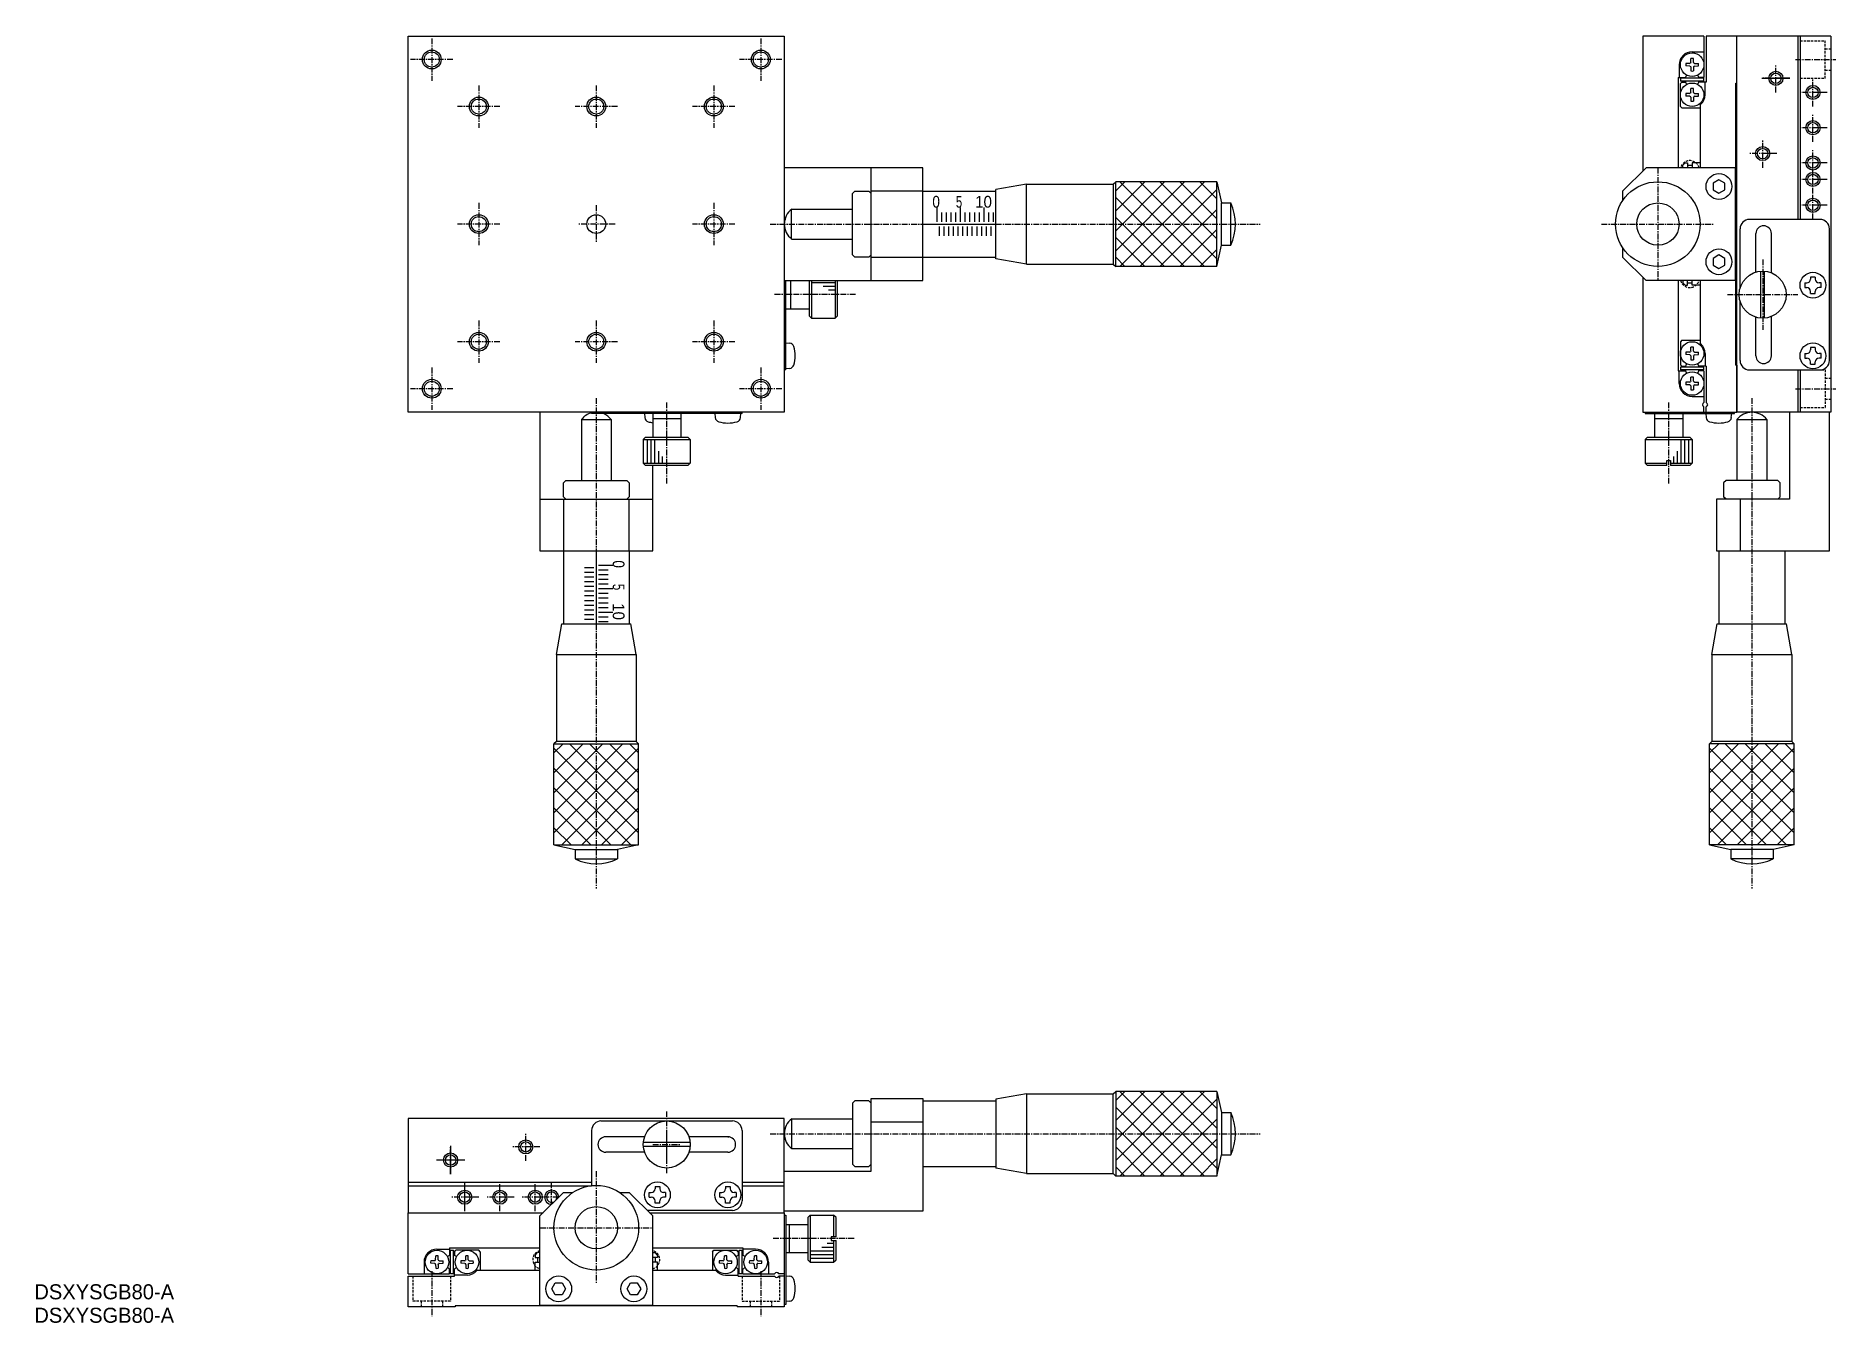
# Model space of a CAD drawing. Extents: x 196 to 579, y 42 to 315.
import ezdxf

# ---------------------------------------------------------------- set-up
doc = ezdxf.new("R2010")
doc.units = 0
doc.linetypes.add('CENTER', pattern=[2, 1.25, -0.25, 0.25, -0.25])
doc.linetypes.add('DASHED', pattern=[0.75, 0.5, -0.25])
doc.layers.get('0').update_dxf_attribs({"linetype": 'CONTINUOUS'})
doc.layers.add('CENTER', color=1, linetype='CENTER')

msp = doc.modelspace()

# ---------------------------------------------------------------- linework, layer by layer
at = {"color": 7, "linetype": 'CONTINUOUS'}
for p, q in [((275.01, 315.4), (355.01, 315.4)), ((275.01, 235.4), (275.01, 315.4)), ((355.01, 315.4), (355.01, 235.4)), ((537.66, 315.4), (537.66, 286.7)), ((550.66, 315.4), (537.66, 315.4)), ((550.66, 315.4), (550.66, 306.6)), ((551.16, 315.4), (551.16, 305.6)), ((557.66, 315.4), (551.16, 315.4)), ((577.66, 315.4), (557.66, 315.4)), ((557.66, 235.4), (557.66, 315.4)), ((557.66, 305.4), (557.66, 315.4)), ((557.66, 305.4), (557.66, 315.4)), ((570.66, 315.4), (570.66, 276.4)), ((571.16, 315.4), (571.16, 276.4)), ((577.66, 315.4), (577.66, 235.4)), ((547.89, 309.78), (547.9, 310.62)), ((548.16, 312.05), (550.66, 312.05)), ((548.44, 309.78), (548.42, 310.62)), ((545.16, 306.6), (545.16, 287.4)), ((545.16, 306.6), (546.75, 306.6)), ((545.41, 309.3), (545.41, 306.6)), ((545.66, 306.4), (545.66, 305.8)), ((550.66, 306.4), (545.66, 306.4)), ((547.67, 309.57), (546.84, 309.56)), ((547.67, 309.02), (546.84, 309.04)), ((547.67, 309.57), (547.83, 309.64)), ((547.67, 309.02), (547.83, 308.95)), ((547.89, 309.78), (547.83, 309.64)), ((547.89, 308.81), (547.83, 308.95)), ((547.89, 308.81), (547.9, 307.97)), ((548.44, 308.81), (548.42, 307.97)), ((548.44, 309.78), (548.5, 309.64)), ((548.44, 308.81), (548.5, 308.95)), ((548.66, 309.57), (548.5, 309.64)), ((548.66, 309.02), (548.5, 308.95)), ((548.66, 309.57), (549.49, 309.56)), ((548.66, 309.02), (549.49, 309.04)), ((550.66, 306.6), (549.58, 306.6)), ((550.66, 305.8), (550.66, 306.4)), ((562.97, 306.4), (568.97, 306.4)), ((550.66, 305.8), (545.66, 305.8)), ((545.96, 305.6), (545.66, 305.3)), ((545.66, 300.4), (545.66, 305.3)), ((545.96, 305.6), (546.75, 305.6)), ((547.67, 303.17), (546.84, 303.16)), ((547.67, 302.62), (546.84, 302.64)), ((547.67, 303.17), (547.83, 303.24)), ((547.67, 302.62), (547.83, 302.55)), ((547.89, 303.38), (547.83, 303.24)), ((547.89, 302.41), (547.83, 302.55)), ((547.89, 303.38), (547.9, 304.22)), ((548.44, 303.38), (548.42, 304.22)), ((548.44, 303.38), (548.5, 303.24)), ((548.44, 302.41), (548.5, 302.55)), ((548.66, 303.17), (548.5, 303.24)), ((548.66, 302.62), (548.5, 302.55)), ((548.66, 303.17), (549.49, 303.16)), ((548.66, 302.62), (549.49, 302.64)), ((551.16, 305.6), (549.58, 305.6)), ((550.91, 302.9), (550.91, 305.6)), ((557.46, 305.4), (557.46, 245.4)), ((557.46, 245.4), (557.46, 305.4)), ((545.96, 300.1), (545.66, 300.4)), ((545.96, 300.1), (549.96, 300.1)), ((547.89, 302.41), (547.9, 301.57)), ((548.44, 302.41), (548.42, 301.57)), ((549.96, 287.4), (549.96, 300.82)), ((384.51, 287.4), (355.01, 287.4)), ((373.51, 263.4), (373.51, 287.4)), ((384.51, 263.4), (384.51, 287.4)), ((538.36, 287.4), (533.36, 282.4)), ((557.36, 287.4), (538.36, 287.4)), ((546.66, 288.4), (546.16, 287.9)), ((546.16, 287.4), (546.16, 287.9)), ((546.66, 288.4), (547.16, 288.4)), ((547.16, 288.4), (547.16, 287.4)), ((547.16, 287.9), (548.16, 287.9)), ((548.16, 288.4), (548.16, 287.4)), ((549.96, 288.4), (548.16, 288.4)), ((557.36, 263.4), (557.36, 287.4)), ((406.51, 283.9), (400.01, 282.75)), ((406.51, 283.9), (425.01, 283.9)), ((406.51, 266.9), (406.51, 283.9)), ((425.01, 283.9), (425.51, 284.4)), ((425.01, 283.9), (425.01, 266.9)), ((425.51, 266.4), (425.51, 284.4)), ((447.01, 284.4), (425.51, 284.4)), ((447.01, 266.4), (447.01, 284.4)), ((447.01, 284.4), (448.01, 279.9)), ((553.86, 284.84), (552.61, 284.12)), ((552.61, 284.12), (552.61, 282.67)), ((555.11, 284.12), (553.86, 284.84)), ((555.11, 282.67), (555.11, 284.12)), ((369.51, 281.9), (370.01, 282.4)), ((369.51, 268.9), (369.51, 281.9)), ((370.01, 282.4), (373.01, 282.4)), ((373.51, 281.9), (373.01, 282.4)), ((384.51, 282.4), (373.51, 282.4)), ((384.51, 282.4), (400.01, 282.4)), ((400.01, 268.04), (400.01, 282.75)), ((448.01, 270.9), (448.01, 279.9)), ((448.01, 279.9), (450.01, 279.9)), ((450.01, 270.9), (450.01, 279.9)), ((533.36, 282.4), (533.36, 280.37)), ((552.61, 282.67), (553.86, 281.95)), ((553.86, 281.95), (555.11, 282.67)), ((355.31, 276.4), (355.01, 276.4)), ((356.57, 272.22), (356.57, 278.57)), ((356.57, 278.57), (369.51, 278.57)), ((575.36, 276.4), (560.36, 276.4)), ((356.57, 272.22), (369.51, 272.22)), ((384.51, 275.4), (400.01, 275.4)), ((558.36, 261.8), (558.36, 274.4)), ((561.71, 265.18), (561.71, 273.4)), ((565.01, 265.04), (565.01, 273.4)), ((577.36, 246.4), (577.36, 274.4)), ((370.01, 268.4), (369.51, 268.9)), ((373.01, 268.4), (370.01, 268.4)), ((373.01, 268.4), (373.51, 268.9)), ((373.51, 268.4), (384.51, 268.4)), ((384.51, 268.4), (400.01, 268.4)), ((447.01, 266.4), (448.01, 270.9)), ((448.01, 270.9), (450.01, 270.9)), ((533.36, 270.42), (533.36, 268.4)), ((533.36, 268.4), (538.36, 263.4)), ((553.86, 268.84), (552.61, 268.12)), ((552.61, 268.12), (552.61, 266.67)), ((555.11, 268.12), (553.86, 268.84)), ((555.11, 266.67), (555.11, 268.12)), ((406.51, 266.9), (400.01, 268.04)), ((406.51, 266.9), (425.01, 266.9)), ((425.01, 266.9), (425.51, 266.4)), ((447.01, 266.4), (425.51, 266.4)), ((552.61, 266.67), (553.86, 265.95)), ((553.86, 265.95), (555.11, 266.67)), ((562.76, 255.41), (562.76, 265.38)), ((563.56, 255.41), (563.56, 265.38)), ((355.01, 263.4), (384.51, 263.4)), ((355.31, 263.4), (360.31, 263.4)), ((355.31, 244.4), (355.31, 263.4)), ((356.31, 263.4), (356.31, 257.4)), ((360.31, 263.4), (360.31, 255.9)), ((360.81, 263.4), (360.81, 255.4)), ((365.81, 263.4), (365.81, 255.4)), ((366.31, 255.9), (366.31, 263.4)), ((537.66, 264.1), (537.66, 235.4)), ((557.36, 263.4), (538.36, 263.4)), ((545.16, 263.4), (545.16, 244.2)), ((546.16, 263.4), (546.16, 262.9)), ((546.66, 262.4), (546.16, 262.9)), ((546.66, 262.4), (547.16, 262.4)), ((547.16, 262.4), (547.16, 263.4)), ((547.16, 262.9), (548.16, 262.9)), ((548.16, 262.4), (548.16, 263.4)), ((549.96, 262.4), (548.16, 262.4)), ((549.96, 249.98), (549.96, 263.4)), ((572.11, 262.9), (572.11, 261.9)), ((572.11, 262.9), (572.56, 262.9)), ((572.11, 261.9), (572.56, 261.9)), ((574.36, 264.15), (573.36, 264.15)), ((573.36, 264.15), (573.36, 263.7)), ((573.36, 260.65), (573.36, 261.1)), ((573.36, 260.65), (574.36, 260.65)), ((574.36, 264.15), (574.36, 263.7)), ((574.36, 260.65), (574.36, 261.1)), ((575.61, 262.9), (575.16, 262.9)), ((575.61, 261.9), (575.16, 261.9)), ((575.61, 261.9), (575.61, 262.9)), ((355.31, 257.4), (360.31, 257.4)), ((558.36, 246.4), (558.36, 259)), ((360.31, 255.9), (360.81, 255.4)), ((360.81, 255.4), (365.81, 255.4)), ((365.81, 255.4), (366.31, 255.9)), ((561.71, 247.4), (561.71, 255.61)), ((565.01, 247.4), (565.01, 255.75)), ((355.31, 250.15), (356.15, 250.07)), ((545.96, 250.7), (545.66, 250.4)), ((545.66, 250.4), (545.66, 245.5)), ((545.96, 250.7), (549.96, 250.7)), ((547.89, 248.38), (547.9, 249.22)), ((548.44, 248.38), (548.42, 249.22)), ((574.36, 249.15), (573.36, 249.15)), ((573.36, 249.15), (573.36, 248.7)), ((574.36, 249.15), (574.36, 248.7)), ((545.96, 245.2), (545.66, 245.5)), ((545.96, 245.2), (546.75, 245.2)), ((547.67, 248.17), (546.84, 248.16)), ((547.67, 247.62), (546.84, 247.64)), ((547.67, 248.17), (547.83, 248.24)), ((547.67, 247.62), (547.83, 247.55)), ((547.89, 248.38), (547.83, 248.24)), ((547.89, 247.41), (547.83, 247.55)), ((547.89, 247.41), (547.9, 246.57)), ((548.44, 247.41), (548.42, 246.57)), ((548.44, 248.38), (548.5, 248.24)), ((548.44, 247.41), (548.5, 247.55)), ((548.66, 248.17), (548.5, 248.24)), ((548.66, 247.62), (548.5, 247.55)), ((548.66, 248.17), (549.49, 248.16)), ((548.66, 247.62), (549.49, 247.64)), ((551.16, 245.2), (549.58, 245.2)), ((550.91, 247.9), (550.91, 245.2)), ((551.16, 245.2), (551.16, 237.45)), ((557.46, 245.4), (557.66, 245.4)), ((557.46, 245.4), (557.66, 245.4)), ((557.66, 245.4), (557.66, 235.4)), ((557.66, 235.4), (557.66, 245.4)), ((572.11, 247.9), (572.11, 246.9)), ((572.11, 247.9), (572.56, 247.9)), ((572.11, 246.9), (572.56, 246.9)), ((573.36, 245.65), (573.36, 246.1)), ((573.36, 245.65), (574.36, 245.65)), ((574.36, 245.65), (574.36, 246.1)), ((575.61, 247.9), (575.16, 247.9)), ((575.61, 246.9), (575.16, 246.9)), ((575.61, 246.9), (575.61, 247.9)), ((355.31, 244.4), (355.01, 244.4)), ((356.15, 244.72), (355.31, 244.65)), ((545.16, 244.2), (546.75, 244.2)), ((545.41, 241.5), (545.41, 244.2)), ((545.66, 245), (545.66, 244.4)), ((550.66, 245), (545.66, 245)), ((550.66, 244.4), (545.66, 244.4)), ((547.67, 241.77), (546.84, 241.76)), ((547.67, 241.77), (547.83, 241.84)), ((547.89, 241.98), (547.83, 241.84)), ((547.89, 241.98), (547.9, 242.82)), ((548.44, 241.98), (548.42, 242.82)), ((548.44, 241.98), (548.5, 241.84)), ((548.66, 241.77), (548.5, 241.84)), ((548.66, 241.77), (549.49, 241.76)), ((550.66, 244.2), (549.58, 244.2)), ((550.66, 244.4), (550.66, 245)), ((550.66, 244.2), (550.66, 237.45)), ((560.36, 244.4), (575.36, 244.4)), ((570.66, 244.4), (570.66, 235.4)), ((571.16, 244.4), (571.16, 235.4)), ((547.67, 241.22), (546.84, 241.24)), ((547.67, 241.22), (547.83, 241.15)), ((547.89, 241.01), (547.83, 241.15)), ((547.89, 241.01), (547.9, 240.17)), ((548.16, 238.75), (550.66, 238.75)), ((548.44, 241.01), (548.42, 240.17)), ((548.44, 241.01), (548.5, 241.15)), ((548.66, 241.22), (548.5, 241.15)), ((548.66, 241.22), (549.49, 241.24)), ((355.01, 235.4), (275.01, 235.4)), ((303.01, 235.4), (303.01, 205.9)), ((311.83, 233.83), (318.18, 233.83)), ((311.83, 233.83), (311.83, 220.9)), ((314.01, 235.1), (314.01, 235.4)), ((346.01, 235.1), (314.01, 235.1)), ((318.18, 233.83), (318.18, 220.9)), ((325.26, 235.1), (325.33, 234.25)), ((327.01, 235.1), (327.01, 230.1)), ((327.01, 234.1), (333.01, 234.1)), ((333.01, 235.1), (333.01, 230.1)), ((340.26, 235.1), (340.33, 234.25)), ((345.68, 234.25), (345.76, 235.1)), ((346.01, 235.1), (346.01, 235.4)), ((537.66, 235.4), (551.16, 235.4)), ((538.16, 235.4), (538.16, 235.1)), ((538.16, 235.1), (557.16, 235.1)), ((540.16, 235.1), (540.16, 230.1)), ((540.16, 234.1), (546.16, 234.1)), ((546.16, 235.1), (546.16, 230.1)), ((550.66, 235.4), (550.66, 236.54)), ((551.07, 235.1), (551.14, 234.25)), ((551.16, 235.4), (551.16, 236.54)), ((551.16, 235.4), (557.66, 235.4)), ((556.49, 234.25), (556.57, 235.1)), ((557.16, 235.1), (557.16, 235.4)), ((577.66, 235.4), (557.66, 235.4)), ((557.69, 233.83), (564.04, 233.83)), ((557.69, 233.83), (557.69, 220.9)), ((564.04, 233.83), (564.04, 220.9)), ((568.86, 235.4), (568.86, 216.9)), ((577.36, 205.9), (577.36, 235.4)), ((325.01, 229.6), (325.51, 230.1)), ((325.51, 230.1), (334.51, 230.1)), ((334.51, 230.1), (335.01, 229.6)), ((538.16, 229.6), (538.66, 230.1)), ((538.66, 230.1), (547.66, 230.1)), ((547.66, 230.1), (548.16, 229.6)), ((325.01, 229.6), (335.01, 229.6)), ((325.01, 229.6), (325.01, 224.6)), ((335.01, 229.6), (335.01, 224.6)), ((538.16, 229.6), (548.16, 229.6)), ((538.16, 229.6), (538.16, 224.6)), ((548.16, 229.6), (548.16, 224.6)), ((325.01, 224.6), (335.01, 224.6)), ((325.51, 224.1), (325.01, 224.6)), ((334.51, 224.1), (325.51, 224.1)), ((327.01, 205.9), (327.01, 224.1)), ((335.01, 224.6), (334.51, 224.1)), ((538.16, 224.6), (542.76, 224.6)), ((538.66, 224.1), (538.16, 224.6)), ((542.76, 224.1), (538.66, 224.1)), ((542.76, 224.1), (542.76, 225.1)), ((542.76, 225.1), (543.56, 225.1)), ((543.56, 225.1), (543.56, 224.1)), ((543.56, 224.6), (548.16, 224.6)), ((547.66, 224.1), (543.56, 224.1)), ((548.16, 224.6), (547.66, 224.1)), ((308.01, 220.4), (308.51, 220.9)), ((308.01, 217.4), (308.01, 220.4)), ((308.51, 220.9), (321.51, 220.9)), ((321.51, 220.9), (322.01, 220.4)), ((322.01, 220.4), (322.01, 217.4)), ((555.36, 220.9), (554.86, 220.4)), ((554.86, 220.4), (554.86, 217.4)), ((566.36, 220.9), (555.36, 220.9)), ((566.86, 220.4), (566.36, 220.9)), ((566.86, 217.4), (566.86, 220.4)), ((303.01, 216.9), (327.01, 216.9)), ((308.01, 217.4), (308.51, 216.9)), ((308.01, 216.9), (308.01, 205.9)), ((321.51, 216.9), (322.01, 217.4)), ((322.01, 205.9), (322.01, 216.9)), ((568.86, 216.9), (553.36, 216.9)), ((553.36, 216.9), (553.36, 205.9)), ((555.36, 216.9), (554.86, 217.4)), ((558.36, 216.9), (558.36, 205.9)), ((566.86, 217.4), (566.36, 216.9)), ((303.01, 205.9), (327.01, 205.9)), ((308.01, 205.9), (308.01, 190.4)), ((322.01, 205.9), (322.01, 190.4)), ((553.36, 205.9), (577.36, 205.9)), ((553.86, 205.9), (553.86, 190.4)), ((567.86, 205.9), (567.86, 190.4)), ((306.51, 183.9), (307.65, 190.4)), ((307.65, 190.4), (322.36, 190.4)), ((323.51, 183.9), (322.36, 190.4)), ((552.36, 183.9), (553.51, 190.4)), ((553.51, 190.4), (568.22, 190.4)), ((569.36, 183.9), (568.22, 190.4)), ((306.51, 183.9), (306.51, 165.4)), ((306.51, 183.9), (323.51, 183.9)), ((323.51, 183.9), (323.51, 165.4)), ((552.36, 183.9), (552.36, 165.4)), ((552.36, 183.9), (569.36, 183.9)), ((569.36, 183.9), (569.36, 165.4)), ((306.51, 165.4), (306.01, 164.9)), ((306.01, 164.9), (324.01, 164.9)), ((306.01, 143.4), (306.01, 164.9)), ((323.51, 165.4), (306.51, 165.4)), ((323.51, 165.4), (324.01, 164.9)), ((324.01, 143.4), (324.01, 164.9)), ((552.36, 165.4), (551.86, 164.9)), ((569.86, 164.9), (551.86, 164.9)), ((551.86, 143.4), (551.86, 164.9)), ((569.36, 165.4), (552.36, 165.4)), ((569.36, 165.4), (569.86, 164.9)), ((569.86, 143.4), (569.86, 164.9)), ((306.01, 143.4), (324.01, 143.4)), ((306.01, 143.4), (310.51, 142.4)), ((310.51, 142.4), (319.51, 142.4)), ((310.51, 142.4), (310.51, 140.4)), ((324.01, 143.4), (319.51, 142.4)), ((319.51, 142.4), (319.51, 140.4)), ((569.86, 143.4), (551.86, 143.4)), ((551.86, 143.4), (556.36, 142.4)), ((565.36, 142.4), (556.36, 142.4)), ((556.36, 142.4), (556.36, 140.4)), ((569.86, 143.4), (565.36, 142.4)), ((565.36, 142.4), (565.36, 140.4)), ((310.51, 140.4), (319.51, 140.4)), ((565.36, 140.4), (556.36, 140.4)), ((370.01, 88.99), (369.51, 88.49)), ((369.51, 88.49), (369.51, 75.49)), ((373.01, 88.99), (370.01, 88.99)), ((373.01, 88.99), (373.51, 88.49)), ((373.51, 73.99), (373.51, 89.49)), ((373.51, 89.49), (384.51, 89.49)), ((384.51, 89.49), (384.51, 65.49)), ((384.51, 88.99), (400.01, 88.99)), ((406.51, 90.49), (400.01, 89.34)), ((400.01, 89.34), (400.01, 74.64)), ((406.51, 90.49), (425.01, 90.49)), ((406.51, 90.49), (406.51, 73.49)), ((425.01, 90.49), (425.51, 90.99)), ((425.01, 73.49), (425.01, 90.49)), ((425.51, 90.99), (425.51, 72.99)), ((447.01, 90.99), (425.51, 90.99)), ((447.01, 90.99), (447.01, 72.99)), ((447.01, 90.99), (448.01, 86.49)), ((275.01, 85.19), (275.01, 65.19)), ((355.01, 85.19), (275.01, 85.19)), ((316.01, 84.69), (344.01, 84.69)), ((355.01, 65.19), (355.01, 85.19)), ((356.57, 85.17), (356.57, 78.82)), ((356.57, 85.17), (369.51, 85.17)), ((373.51, 84.49), (384.51, 84.49)), ((448.01, 86.49), (448.01, 77.49)), ((448.01, 86.49), (450.01, 86.49)), ((450.01, 86.49), (450.01, 77.49)), ((314.01, 82.69), (314.01, 70.99)), ((325.29, 81.34), (317.01, 81.34)), ((330.01, 76.69), (330.01, 82.69)), ((343.01, 81.34), (334.73, 81.34)), ((343.01, 81.34), (343.23, 81.34)), ((346.01, 82.69), (346.01, 67.69)), ((284.01, 79.39), (284.01, 73.39)), ((325.29, 78.04), (317.01, 78.04)), ((334.97, 80.09), (325.01, 80.09)), ((335.01, 79.29), (325.06, 79.29)), ((343.01, 78.04), (334.73, 78.04)), ((356.57, 78.82), (369.51, 78.82)), ((447.01, 72.99), (448.01, 77.49)), ((448.01, 77.49), (450.01, 77.49)), ((287.01, 76.39), (281.01, 76.39)), ((355.01, 73.99), (373.51, 73.99)), ((369.51, 75.49), (370.01, 74.99)), ((370.01, 74.99), (373.01, 74.99)), ((373.51, 75.49), (373.01, 74.99)), ((384.51, 74.99), (400.01, 74.99)), ((406.51, 73.49), (400.01, 74.64)), ((406.51, 73.49), (425.01, 73.49)), ((425.01, 73.49), (425.51, 72.99)), ((447.01, 72.99), (425.51, 72.99)), ((275.01, 71.69), (314.01, 71.69)), ((275.01, 70.89), (314.01, 70.89)), ((287.01, 65.49), (287.01, 71.49)), ((303.01, 64.49), (308.01, 69.49)), ((308.01, 69.49), (310.03, 69.49)), ((319.98, 69.49), (322.01, 69.49)), ((322.01, 69.49), (327.01, 64.49)), ((326.26, 68.49), (326.26, 69.49)), ((326.26, 69.49), (326.71, 69.49)), ((327.51, 70.74), (328.51, 70.74)), ((327.51, 70.74), (327.51, 70.29)), ((328.51, 70.74), (328.51, 70.29)), ((329.76, 69.49), (329.31, 69.49)), ((329.76, 69.49), (329.76, 68.49)), ((341.26, 68.49), (341.26, 69.49)), ((341.26, 69.49), (341.71, 69.49)), ((342.51, 70.74), (343.51, 70.74)), ((342.51, 70.74), (342.51, 70.29)), ((343.51, 70.74), (343.51, 70.29)), ((344.76, 69.49), (344.31, 69.49)), ((344.76, 69.49), (344.76, 68.49)), ((346.01, 71.69), (355.01, 71.69)), ((346.01, 70.89), (355.01, 70.89)), ((275.01, 65.19), (303.71, 65.19)), ((275.01, 52.19), (275.01, 65.19)), ((344.01, 65.69), (325.81, 65.69)), ((326.26, 68.49), (326.71, 68.49)), ((326.31, 65.19), (355.01, 65.19)), ((327.51, 67.24), (327.51, 67.69)), ((328.51, 67.24), (327.51, 67.24)), ((328.51, 67.24), (328.51, 67.69)), ((329.76, 68.49), (329.31, 68.49)), ((341.26, 68.49), (341.71, 68.49)), ((342.51, 67.24), (342.51, 67.69)), ((343.51, 67.24), (342.51, 67.24)), ((343.51, 67.24), (343.51, 67.69)), ((344.76, 68.49), (344.31, 68.49)), ((384.51, 65.49), (355.01, 65.49)), ((355.01, 65.19), (355.01, 51.69)), ((303.01, 45.49), (303.01, 64.49)), ((327.01, 45.49), (327.01, 64.49)), ((355.01, 64.69), (355.31, 64.69)), ((355.31, 64.69), (355.31, 45.69)), ((355.31, 62.69), (360.01, 62.69)), ((356.01, 62.69), (356.01, 56.69)), ((360.51, 64.69), (360.01, 64.19)), ((360.01, 64.19), (360.01, 55.19)), ((360.51, 64.69), (360.51, 54.69)), ((360.51, 64.69), (365.51, 64.69)), ((365.51, 64.69), (365.51, 60.09)), ((366.01, 64.19), (365.51, 64.69)), ((366.01, 60.09), (366.01, 64.19)), ((283.81, 57.69), (303.01, 57.69)), ((283.81, 57.69), (283.81, 56.1)), ((327.01, 57.69), (346.21, 57.69)), ((346.21, 57.69), (346.21, 56.1)), ((366.01, 60.09), (365.01, 60.09)), ((365.01, 60.09), (365.01, 59.29)), ((365.01, 59.29), (366.01, 59.29)), ((365.51, 59.29), (365.51, 54.69)), ((366.01, 55.19), (366.01, 59.29)), ((278.36, 54.69), (278.36, 52.19)), ((280.63, 54.96), (279.78, 54.95)), ((280.63, 54.42), (279.78, 54.43)), ((280.63, 54.96), (280.76, 55.02)), ((280.63, 54.42), (280.76, 54.36)), ((280.83, 55.19), (280.76, 55.02)), ((280.83, 54.19), (280.76, 54.36)), ((280.83, 55.19), (280.85, 56.01)), ((280.83, 54.19), (280.85, 53.37)), ((281.11, 57.44), (283.81, 57.44)), ((281.38, 55.19), (281.37, 56.01)), ((281.38, 54.19), (281.37, 53.37)), ((281.38, 55.19), (281.46, 55.02)), ((281.38, 54.19), (281.46, 54.36)), ((281.59, 54.96), (281.46, 55.02)), ((281.59, 54.42), (281.46, 54.36)), ((281.59, 54.96), (282.43, 54.95)), ((281.59, 54.42), (282.43, 54.43)), ((284.01, 57.19), (284.61, 57.19)), ((284.01, 52.19), (284.01, 57.19)), ((284.61, 52.19), (284.61, 57.19)), ((284.81, 56.89), (285.11, 57.19)), ((284.81, 56.89), (284.81, 56.1)), ((290.01, 57.19), (285.11, 57.19)), ((287.03, 54.96), (286.18, 54.95)), ((287.03, 54.42), (286.18, 54.43)), ((287.03, 54.96), (287.16, 55.02)), ((287.03, 54.42), (287.16, 54.36)), ((287.23, 55.19), (287.16, 55.02)), ((287.23, 54.19), (287.16, 54.36)), ((287.23, 55.19), (287.25, 56.01)), ((287.23, 54.19), (287.25, 53.37)), ((287.78, 55.19), (287.77, 56.01)), ((287.78, 54.19), (287.77, 53.37)), ((287.78, 55.19), (287.86, 55.02)), ((287.78, 54.19), (287.86, 54.36)), ((287.99, 54.96), (287.86, 55.02)), ((287.99, 54.42), (287.86, 54.36)), ((287.99, 54.96), (288.83, 54.95)), ((287.99, 54.42), (288.83, 54.43)), ((290.31, 56.89), (290.01, 57.19)), ((290.31, 56.89), (290.31, 52.89)), ((302.01, 56.19), (302.51, 56.69)), ((302.01, 56.19), (302.01, 55.69)), ((302.01, 55.69), (303.01, 55.69)), ((302.01, 54.69), (303.01, 54.69)), ((302.01, 52.89), (302.01, 54.69)), ((303.01, 56.69), (302.51, 56.69)), ((302.51, 55.69), (302.51, 54.69)), ((327.01, 56.69), (327.51, 56.69)), ((328.01, 55.69), (327.01, 55.69)), ((328.01, 54.69), (327.01, 54.69)), ((328.01, 56.19), (327.51, 56.69)), ((327.51, 55.69), (327.51, 54.69)), ((328.01, 56.19), (328.01, 55.69)), ((328.01, 52.89), (328.01, 54.69)), ((339.71, 56.89), (340.01, 57.19)), ((339.71, 56.89), (339.71, 52.89)), ((340.01, 57.19), (344.91, 57.19)), ((342.03, 54.96), (341.18, 54.95)), ((342.03, 54.42), (341.18, 54.43)), ((342.03, 54.96), (342.16, 55.02)), ((342.03, 54.42), (342.16, 54.36)), ((342.23, 55.19), (342.16, 55.02)), ((342.23, 54.19), (342.16, 54.36)), ((342.23, 55.19), (342.25, 56.01)), ((342.23, 54.19), (342.25, 53.37)), ((342.78, 55.19), (342.77, 56.01)), ((342.78, 54.19), (342.77, 53.37)), ((342.78, 55.19), (342.86, 55.02)), ((342.78, 54.19), (342.86, 54.36)), ((342.99, 54.96), (342.86, 55.02)), ((342.99, 54.42), (342.86, 54.36)), ((342.99, 54.96), (343.83, 54.95)), ((342.99, 54.42), (343.83, 54.43)), ((345.21, 56.89), (344.91, 57.19)), ((345.21, 56.89), (345.21, 56.1)), ((345.41, 57.19), (346.01, 57.19)), ((345.41, 52.19), (345.41, 57.19)), ((346.01, 52.19), (346.01, 57.19)), ((348.91, 57.44), (346.21, 57.44)), ((348.43, 54.96), (347.58, 54.95)), ((348.43, 54.42), (347.58, 54.43)), ((348.43, 54.96), (348.56, 55.02)), ((348.43, 54.42), (348.56, 54.36)), ((348.63, 55.19), (348.56, 55.02)), ((348.63, 54.19), (348.56, 54.36)), ((348.63, 55.19), (348.65, 56.01)), ((348.63, 54.19), (348.65, 53.37)), ((349.18, 55.19), (349.17, 56.01)), ((349.18, 54.19), (349.17, 53.37)), ((349.18, 55.19), (349.26, 55.02)), ((349.18, 54.19), (349.26, 54.36)), ((349.39, 54.96), (349.26, 55.02)), ((349.39, 54.42), (349.26, 54.36)), ((349.39, 54.96), (350.23, 54.95)), ((349.39, 54.42), (350.23, 54.43)), ((351.66, 54.69), (351.66, 52.19)), ((355.31, 56.69), (360.01, 56.69)), ((360.01, 55.19), (360.51, 54.69)), ((360.51, 54.69), (365.51, 54.69)), ((365.51, 54.69), (366.01, 55.19)), ((275.01, 52.19), (283.81, 52.19)), ((275.01, 51.69), (284.81, 51.69)), ((275.01, 45.19), (275.01, 51.69)), ((283.81, 52.19), (283.81, 53.28)), ((284.61, 52.19), (284.01, 52.19)), ((284.81, 51.69), (284.81, 53.28)), ((287.51, 51.94), (284.81, 51.94)), ((303.01, 52.89), (289.59, 52.89)), ((305.56, 48.99), (306.29, 50.24)), ((306.29, 50.24), (307.73, 50.24)), ((307.73, 50.24), (308.45, 48.99)), ((321.56, 48.99), (322.29, 50.24)), ((322.29, 50.24), (323.73, 50.24)), ((323.73, 50.24), (324.45, 48.99)), ((340.43, 52.89), (327.01, 52.89)), ((342.51, 51.94), (345.21, 51.94)), ((345.21, 51.69), (345.21, 53.28)), ((345.21, 51.69), (352.95, 51.69)), ((346.01, 52.19), (345.41, 52.19)), ((346.21, 52.19), (346.21, 53.28)), ((346.21, 52.19), (352.95, 52.19)), ((355.01, 52.19), (353.87, 52.19)), ((355.01, 51.69), (353.87, 51.69)), ((355.01, 51.69), (355.01, 45.19)), ((355.31, 51.79), (356.15, 51.71)), ((306.29, 47.74), (305.56, 48.99)), ((307.73, 47.74), (306.29, 47.74)), ((308.45, 48.99), (307.73, 47.74)), ((322.29, 47.74), (321.56, 48.99)), ((323.73, 47.74), (322.29, 47.74)), ((324.45, 48.99), (323.73, 47.74)), ((356.15, 46.36), (355.31, 46.29)), ((285.01, 45.19), (275.01, 45.19)), ((345.01, 45.39), (285.01, 45.39)), ((285.01, 45.39), (285.01, 45.19)), ((327.01, 45.49), (303.01, 45.49)), ((345.01, 45.39), (345.01, 45.19)), ((355.01, 45.19), (345.01, 45.19)), ((355.31, 45.69), (355.01, 45.69))]:
    msp.add_line(p, q, dxfattribs=at)
at = {"color": 3, "linetype": 'DASHED'}
for p, q in [((571.16, 314.4), (576.46, 314.4)), ((576.46, 306.4), (576.46, 314.4)), ((576.46, 312.65), (577.66, 312.65)), ((571.16, 306.4), (576.46, 306.4)), ((576.46, 308.15), (577.66, 308.15)), ((571.16, 244.4), (576.46, 244.4)), ((576.46, 244.4), (576.46, 236.4)), ((576.46, 242.65), (577.66, 242.65)), ((576.46, 238.15), (577.66, 238.15)), ((571.16, 236.4), (576.46, 236.4)), ((276.01, 51.69), (276.01, 46.39)), ((284.01, 51.69), (284.01, 46.39)), ((346.01, 51.69), (346.01, 46.39)), ((354.01, 51.69), (354.01, 46.39)), ((284.01, 46.39), (276.01, 46.39)), ((277.76, 46.39), (277.76, 45.19)), ((282.26, 46.39), (282.26, 45.19)), ((346.01, 46.39), (354.01, 46.39)), ((347.76, 46.39), (347.76, 45.19)), ((352.26, 46.39), (352.26, 45.19))]:
    msp.add_line(p, q, dxfattribs=at)
msp.add_line((557.46, 305.4), (557.66, 305.4))
at = {"color": 3, "linetype": 'CONTINUOUS'}
for p, q in [((440.18, 284.4), (425.51, 269.73)), ((435.93, 284.4), (425.51, 273.97)), ((431.69, 284.4), (425.51, 278.21)), ((427.45, 284.4), (425.51, 282.46)), ((444.42, 284.4), (426.42, 266.4)), ((426.42, 284.4), (444.42, 266.4)), ((430.66, 284.4), (447.01, 268.05)), ((434.9, 284.4), (447.01, 272.29)), ((439.15, 284.4), (447.01, 276.54)), ((443.39, 284.4), (447.01, 280.78)), ((425.51, 281.07), (440.18, 266.4)), ((447.01, 282.74), (430.66, 266.4)), ((387.51, 275.9), (387.51, 278.9)), ((388.51, 275.9), (388.51, 277.9)), ((389.51, 275.9), (389.51, 277.9)), ((390.51, 275.9), (390.51, 277.9)), ((391.51, 275.9), (391.51, 277.9)), ((392.51, 275.9), (392.51, 278.9)), ((393.51, 275.9), (393.51, 277.9)), ((394.51, 275.9), (394.51, 277.9)), ((395.51, 275.9), (395.51, 277.9)), ((396.51, 275.9), (396.51, 277.9)), ((397.51, 275.9), (397.51, 278.9)), ((398.51, 275.9), (398.51, 277.9)), ((399.51, 275.9), (399.51, 277.9)), ((425.51, 276.82), (435.93, 266.4)), ((447.01, 278.5), (434.9, 266.4)), ((388.01, 272.9), (388.01, 274.9)), ((389.01, 272.9), (389.01, 274.9)), ((390.01, 272.9), (390.01, 274.9)), ((391.01, 272.9), (391.01, 274.9)), ((392.01, 272.9), (392.01, 274.9)), ((393.01, 272.9), (393.01, 274.9)), ((394.01, 272.9), (394.01, 274.9)), ((395.01, 272.9), (395.01, 274.9)), ((395.01, 272.9), (395.01, 274.9)), ((396.01, 272.9), (396.01, 274.9)), ((397.01, 272.9), (397.01, 274.9)), ((398.01, 272.9), (398.01, 274.9)), ((399.01, 272.9), (399.01, 274.9)), ((399.01, 272.9), (399.01, 274.9)), ((425.51, 272.58), (431.69, 266.4)), ((447.01, 274.26), (439.15, 266.4)), ((425.51, 268.34), (427.45, 266.4)), ((447.01, 270.01), (443.39, 266.4)), ((360.81, 263), (365.81, 263)), ((363.31, 262.2), (365.81, 262.2)), ((364.43, 261.4), (365.81, 261.4)), ((325.81, 229.6), (325.81, 224.6)), ((326.61, 229.6), (326.61, 224.6)), ((327.41, 229.6), (327.41, 224.6)), ((328.21, 227.1), (328.21, 224.6)), ((329.01, 225.97), (329.01, 224.6)), ((544.16, 225.97), (544.16, 224.6)), ((544.96, 227.1), (544.96, 224.6)), ((545.76, 229.6), (545.76, 224.6)), ((546.56, 229.6), (546.56, 224.6)), ((547.36, 229.6), (547.36, 224.6)), ((315.01, 205.9), (315.01, 190.4)), ((312.51, 202.4), (314.51, 202.4)), ((312.51, 201.4), (314.51, 201.4)), ((312.51, 200.4), (314.51, 200.4)), ((312.51, 199.4), (314.51, 199.4)), ((315.51, 202.9), (318.51, 202.9)), ((315.51, 201.9), (317.51, 201.9)), ((315.51, 200.9), (317.51, 200.9)), ((315.51, 199.9), (317.51, 199.9)), ((312.51, 198.4), (314.51, 198.4)), ((312.51, 197.4), (314.51, 197.4)), ((312.51, 196.4), (314.51, 196.4)), ((312.51, 195.4), (314.51, 195.4)), ((312.51, 195.4), (314.51, 195.4)), ((315.51, 198.9), (317.51, 198.9)), ((315.51, 197.9), (318.51, 197.9)), ((315.51, 196.9), (317.51, 196.9)), ((315.51, 195.9), (317.51, 195.9)), ((312.51, 194.4), (314.51, 194.4)), ((312.51, 193.4), (314.51, 193.4)), ((312.51, 192.4), (314.51, 192.4)), ((315.51, 194.9), (317.51, 194.9)), ((315.51, 193.9), (317.51, 193.9)), ((315.51, 192.9), (318.51, 192.9)), ((315.51, 191.9), (317.51, 191.9)), ((312.51, 191.4), (314.51, 191.4)), ((312.51, 191.4), (314.51, 191.4)), ((315.51, 190.9), (317.51, 190.9)), ((307.95, 164.9), (306.01, 162.96)), ((312.19, 164.9), (306.01, 158.71)), ((316.43, 164.9), (306.01, 154.47)), ((320.68, 164.9), (306.01, 150.23)), ((324.01, 150.23), (309.34, 164.9)), ((324.01, 154.47), (313.58, 164.9)), ((324.01, 158.71), (317.82, 164.9)), ((324.01, 162.96), (322.07, 164.9)), ((551.86, 150.23), (566.53, 164.9)), ((551.86, 154.47), (562.29, 164.9)), ((551.86, 158.71), (558.05, 164.9)), ((551.86, 162.96), (553.8, 164.9)), ((555.19, 164.9), (569.86, 150.23)), ((559.44, 164.9), (569.86, 154.47)), ((563.68, 164.9), (569.86, 158.71)), ((567.92, 164.9), (569.86, 162.96)), ((324.01, 145.98), (306.01, 163.98)), ((324.01, 163.98), (306.01, 145.98)), ((551.86, 145.98), (569.86, 163.98)), ((551.86, 163.98), (569.86, 145.98)), ((322.35, 143.4), (306.01, 159.74)), ((324.01, 159.74), (307.66, 143.4)), ((551.86, 159.74), (568.21, 143.4)), ((553.52, 143.4), (569.86, 159.74)), ((318.11, 143.4), (306.01, 155.5)), ((324.01, 155.5), (311.9, 143.4)), ((551.86, 155.5), (563.96, 143.4)), ((557.76, 143.4), (569.86, 155.5)), ((313.87, 143.4), (306.01, 151.26)), ((324.01, 151.26), (316.15, 143.4)), ((551.86, 151.26), (559.72, 143.4)), ((562, 143.4), (569.86, 151.26)), ((309.63, 143.4), (306.01, 147.01)), ((324.01, 147.01), (320.39, 143.4)), ((551.86, 147.01), (555.48, 143.4)), ((566.24, 143.4), (569.86, 147.01)), ((425.51, 89.05), (427.45, 90.99)), ((425.51, 84.8), (431.69, 90.99)), ((425.51, 80.56), (435.93, 90.99)), ((425.51, 76.32), (440.18, 90.99)), ((426.42, 72.99), (444.42, 90.99)), ((444.42, 72.99), (426.42, 90.99)), ((447.01, 74.64), (430.66, 90.99)), ((430.66, 72.99), (447.01, 89.33)), ((447.01, 78.88), (434.9, 90.99)), ((447.01, 83.13), (439.15, 90.99)), ((447.01, 87.37), (443.39, 90.99)), ((440.18, 72.99), (425.51, 87.66)), ((434.9, 72.99), (447.01, 85.09)), ((435.93, 72.99), (425.51, 83.41)), ((439.15, 72.99), (447.01, 80.85)), ((431.69, 72.99), (425.51, 79.17)), ((443.39, 72.99), (447.01, 76.61)), ((427.45, 72.99), (425.51, 74.93)), ((363.01, 57.89), (365.51, 57.89)), ((364.13, 58.69), (365.51, 58.69)), ((360.51, 57.09), (365.51, 57.09)), ((360.51, 56.29), (365.51, 56.29)), ((360.51, 55.49), (365.51, 55.49))]:
    msp.add_line(p, q, dxfattribs=at)
for centre, radius in [((280.01, 310.4), 2), ((350.01, 310.4), 2), ((565.97, 306.4), 1.5), ((573.86, 303.4), 1.5), ((290.01, 300.4), 2), ((315.01, 300.4), 2), ((340.01, 300.4), 2), ((573.86, 295.9), 1.5), ((563.16, 290.4), 1.5), ((573.86, 288.4), 1.5), ((573.86, 284.9), 1.5), ((573.86, 279.4), 1.5), ((290.01, 275.4), 2), ((340.01, 275.4), 2), ((290.01, 250.4), 2), ((315.01, 250.4), 2), ((340.01, 250.4), 2), ((280.01, 240.4), 2), ((350.01, 240.4), 2), ((300.01, 79.19), 1.5), ((284.01, 76.39), 1.5), ((287.01, 68.49), 1.5), ((294.51, 68.49), 1.5), ((302.01, 68.49), 1.5)]:
    msp.add_circle(centre, radius, dxfattribs=at)
at = {"color": 7, "linetype": 'CONTINUOUS'}
for centre, radius in [((280.01, 310.4), 1.6), ((350.01, 310.4), 1.6), ((548.16, 309.3), 2.5), ((565.97, 306.4), 1.1), ((548.16, 302.9), 2.5), ((573.86, 303.4), 1.1), ((290.01, 300.4), 1.6), ((315.01, 300.4), 1.6), ((340.01, 300.4), 1.6), ((573.86, 295.9), 1.1), ((563.16, 290.4), 1.1), ((573.86, 288.4), 1.1), ((540.86, 275.4), 9), ((553.86, 283.4), 2.75), ((573.86, 284.9), 1.1), ((540.86, 275.4), 4.5), ((573.86, 279.4), 1.1), ((290.01, 275.4), 1.6), ((315.01, 275.4), 2), ((340.01, 275.4), 1.6), ((553.86, 267.4), 2.75), ((563.16, 260.4), 5), ((573.86, 262.4), 2.75), ((290.01, 250.4), 1.6), ((315.01, 250.4), 1.6), ((340.01, 250.4), 1.6), ((548.16, 247.9), 2.5), ((573.86, 247.4), 2.75), ((280.01, 240.4), 1.6), ((350.01, 240.4), 1.6), ((548.16, 241.5), 2.5), ((330.01, 79.69), 5), ((284.01, 76.39), 1.1), ((300.01, 79.19), 1.1), ((287.01, 68.49), 1.1), ((294.51, 68.49), 1.1), ((302.01, 68.49), 1.1), ((315.01, 61.99), 9), ((328.01, 68.99), 2.75), ((343.01, 68.99), 2.75), ((315.01, 61.99), 4.5), ((281.11, 54.69), 2.5), ((287.51, 54.69), 2.5), ((342.51, 54.69), 2.5), ((348.91, 54.69), 2.5), ((307.01, 48.99), 2.75), ((323.01, 48.99), 2.75)]:
    msp.add_circle(centre, radius, dxfattribs=at)
for centre, radius, start, end in [((548.16, 309.3), 2.75, 90, 180), ((548.16, 309.3), 1.35, 78.8959, 101.1041), ((548.16, 306.1), 1.5, 139.4584, 168.463), ((548.16, 309.3), 1.35, 168.8959, 191.1041), ((548.16, 309.3), 1.35, 258.8959, 281.1041), ((548.16, 306.1), 1.5, 11.537, 40.5416), ((548.16, 309.3), 1.35, 348.8959, 11.1041), ((548.16, 306.1), 1.5, 191.5369, 220.5416), ((548.16, 302.9), 1.35, 168.8959, 191.1041), ((548.16, 302.9), 1.35, 78.8959, 101.1041), ((548.16, 306.1), 1.5, 319.4584, 348.463), ((548.16, 302.9), 1.35, 348.8959, 11.1041), ((548.16, 302.9), 2.75, 310.8851, 0), ((548.16, 302.9), 1.35, 258.8959, 281.1041), ((440.38, 275.4), 10.62, 334.9424, 25.0576), ((359.01, 275.4), 4, 127.4626, 232.5374), ((560.36, 274.4), 2, 90, 180), ((575.36, 274.4), 2, 0, 90), ((563.36, 273.4), 1.65, 0, 180), ((572.56, 263.7), 0.8, 270, 0), ((572.56, 261.1), 0.8, 0, 90), ((575.16, 263.7), 0.8, 180, 270), ((575.16, 261.1), 0.8, 90, 180), ((356.07, 249.08), 1, 16.257, 85), ((350.31, 247.4), 7, 343.743, 16.257), ((548.16, 247.9), 1.35, 78.8959, 101.1041), ((548.16, 247.9), 2.75, 0, 49.1149), ((356.07, 245.72), 1, 275, 343.743), ((548.16, 244.7), 1.5, 139.4584, 168.463), ((548.16, 247.9), 1.35, 168.8959, 191.1041), ((548.16, 247.9), 1.35, 258.8959, 281.1041), ((548.16, 244.7), 1.5, 11.537, 40.5416), ((548.16, 247.9), 1.35, 348.8959, 11.1041), ((560.36, 246.4), 2, 180, 270), ((563.36, 247.4), 1.65, 180, 0), ((572.56, 248.7), 0.8, 270, 0), ((572.56, 246.1), 0.8, 0, 90), ((575.16, 248.7), 0.8, 180, 270), ((575.16, 246.1), 0.8, 90, 180), ((575.36, 246.4), 2, 270, 0), ((548.16, 241.5), 2.75, 180, 270), ((548.16, 244.7), 1.5, 191.5369, 220.5416), ((548.16, 241.5), 1.35, 168.8959, 191.1041), ((548.16, 241.5), 1.35, 78.8959, 101.1041), ((548.16, 244.7), 1.5, 319.4584, 348.463), ((548.16, 241.5), 1.35, 348.8959, 11.1041), ((548.16, 241.5), 1.35, 258.8959, 281.1041), ((550.86, 237), 0.5, 113.5782, 246.4218), ((550.96, 237), 0.5, 293.5782, 66.4218), ((315.01, 231.4), 4, 104.4775, 142.5374), ((315.01, 231.4), 4, 37.4626, 67.6684), ((326.33, 234.34), 1, 185, 253.743), ((341.33, 234.34), 1, 185, 253.743), ((344.69, 234.34), 1, 286.257, 355), ((552.14, 234.34), 1, 185, 253.743), ((555.5, 234.34), 1, 286.257, 355), ((560.86, 231.4), 4, 37.4626, 142.5374), ((328.01, 240.1), 7, 253.743, 261.7868), ((343.01, 240.1), 7, 253.743, 286.257), ((553.82, 240.1), 7, 253.743, 286.257), ((315.01, 150.02), 10.62, 244.9424, 295.0576), ((560.86, 150.02), 10.62, 244.9424, 295.0576), ((316.01, 82.69), 2, 90, 180), ((344.01, 82.69), 2, 0, 90), ((359.01, 81.99), 4, 127.4626, 232.5374), ((440.38, 81.99), 10.62, 334.9424, 25.0576), ((317.01, 79.69), 1.65, 90, 270), ((343.01, 79.69), 1.65, 270, 90), ((305.51, 68.49), 1.1, 330.3711, 299.6289), ((326.71, 70.29), 0.8, 270, 0), ((329.31, 70.29), 0.8, 180, 270), ((341.71, 70.29), 0.8, 270, 0), ((344.31, 70.29), 0.8, 180, 270), ((326.71, 67.69), 0.8, 0, 90), ((329.31, 67.69), 0.8, 90, 180), ((341.71, 67.69), 0.8, 0, 90), ((344.31, 67.69), 0.8, 90, 180), ((344.01, 67.69), 2, 270, 0), ((281.11, 54.69), 2.75, 90, 180), ((281.11, 54.69), 1.35, 168.8959, 191.1041), ((281.11, 54.69), 1.35, 78.8959, 101.1041), ((281.11, 54.69), 1.35, 348.8959, 11.1041), ((284.31, 54.69), 1.5, 101.537, 130.5416), ((284.31, 54.69), 1.5, 49.4584, 78.4631), ((287.51, 54.69), 1.35, 168.8959, 191.1041), ((287.51, 54.69), 1.35, 78.8959, 101.1041), ((287.51, 54.69), 1.35, 348.8959, 11.1041), ((342.51, 54.69), 1.35, 168.8959, 191.1041), ((342.51, 54.69), 1.35, 78.8959, 101.1041), ((342.51, 54.69), 1.35, 348.8959, 11.1041), ((345.71, 54.69), 1.5, 101.537, 130.5416), ((345.71, 54.69), 1.5, 49.4584, 78.4631), ((348.91, 54.69), 1.35, 168.8959, 191.1041), ((348.91, 54.69), 1.35, 78.8959, 101.1041), ((348.91, 54.69), 2.75, 0, 90), ((348.91, 54.69), 1.35, 348.8959, 11.1041), ((281.11, 54.69), 1.35, 258.8959, 281.1041), ((284.31, 54.69), 1.5, 229.4584, 258.463), ((284.31, 54.69), 1.5, 281.537, 310.5416), ((287.51, 54.69), 1.35, 258.8959, 281.1041), ((287.51, 54.69), 2.75, 270, 319.1149), ((342.51, 54.69), 2.75, 220.8851, 270), ((342.51, 54.69), 1.35, 258.8959, 281.1041), ((345.71, 54.69), 1.5, 229.4584, 258.463), ((345.71, 54.69), 1.5, 281.537, 310.5416), ((348.91, 54.69), 1.35, 258.8959, 281.1041), ((353.41, 51.99), 0.5, 23.5782, 156.4218), ((353.41, 51.89), 0.5, 203.5782, 336.4218), ((356.07, 50.72), 1, 16.257, 85), ((350.31, 49.04), 7, 343.743, 16.257), ((356.07, 47.36), 1, 275, 343.743)]:
    msp.add_arc(centre, radius, start, end, dxfattribs=at)
at = {"color": 3, "linetype": 'DASHED'}
for centre, start, end in [((547.66, 286.9), 14.4777, 165.5223), ((547.66, 263.9), 194.4775, 345.5225), ((303.51, 55.19), 104.4776, 255.5224), ((326.51, 55.19), 284.4775, 75.5225)]:
    msp.add_arc(centre, 2, start, end, dxfattribs=at)
at = {"color": 3, "linetype": 'CONTINUOUS'}
msp.add_arc((305.51, 68.49), 1.5, 0, 270, dxfattribs=at)
at = {"layer": 'CENTER', "color": 1, "linetype": 'CENTER'}
for p, q in [((280.01, 314.9), (280.01, 305.9)), ((350.01, 314.9), (350.01, 305.9)), ((284.51, 310.4), (275.51, 310.4)), ((354.51, 310.4), (345.51, 310.4)), ((570.11, 310.4), (578.76, 310.4)), ((568.97, 306.4), (562.97, 306.4)), ((565.97, 303.4), (565.97, 309.4)), ((565.97, 303.4), (565.97, 309.4)), ((573.86, 300.4), (573.86, 306.4)), ((290.01, 304.9), (290.01, 295.9)), ((315.01, 304.9), (315.01, 295.9)), ((340.01, 304.9), (340.01, 295.9)), ((576.86, 303.4), (570.86, 303.4)), ((294.51, 300.4), (285.51, 300.4)), ((319.51, 300.4), (310.51, 300.4)), ((344.51, 300.4), (335.51, 300.4)), ((573.86, 292.9), (573.86, 298.9)), ((576.86, 295.9), (570.86, 295.9)), ((563.16, 287.4), (563.16, 293.4)), ((573.86, 285.4), (573.86, 291.4)), ((540.86, 287.4), (540.86, 263.4)), ((566.16, 290.4), (560.16, 290.4)), ((576.86, 288.4), (570.86, 288.4)), ((573.86, 281.9), (573.86, 287.9)), ((576.86, 284.9), (570.86, 284.9)), ((290.01, 279.9), (290.01, 270.9)), ((340.01, 279.9), (340.01, 270.9)), ((573.86, 276.4), (573.86, 282.4)), ((315.01, 279.4), (315.01, 271.4)), ((576.86, 279.4), (570.86, 279.4)), ((294.51, 275.4), (285.51, 275.4)), ((319.01, 275.4), (311.01, 275.4)), ((344.51, 275.4), (335.51, 275.4)), ((352, 275.4), (456.27, 275.4)), ((528.86, 275.4), (552.86, 275.4)), ((563.16, 267.9), (563.16, 252.9)), ((370.18, 260.4), (352.91, 260.4)), ((555.66, 260.4), (570.66, 260.4)), ((290.01, 254.9), (290.01, 245.9)), ((315.01, 254.9), (315.01, 245.9)), ((340.01, 254.9), (340.01, 245.9)), ((294.51, 250.4), (285.51, 250.4)), ((319.51, 250.4), (310.51, 250.4)), ((344.51, 250.4), (335.51, 250.4)), ((280.01, 244.9), (280.01, 235.9)), ((350.01, 244.9), (350.01, 235.9)), ((284.51, 240.4), (275.51, 240.4)), ((315.01, 238.41), (315.01, 134.14)), ((330.01, 220.23), (330.01, 237.49)), ((354.51, 240.4), (345.51, 240.4)), ((543.16, 220.23), (543.16, 237.49)), ((560.86, 238.41), (560.86, 134.14)), ((570.11, 240.4), (578.76, 240.4)), ((330.01, 73.57), (330.01, 86.68)), ((300.01, 76.19), (300.01, 82.19)), ((352, 81.99), (456.27, 81.99)), ((284.01, 73.39), (284.01, 79.39)), ((303.01, 79.19), (297.01, 79.19)), ((327.01, 79.69), (333.01, 79.69)), ((287.01, 76.39), (281.01, 76.39)), ((315.01, 73.99), (315.01, 49.99)), ((294.51, 65.49), (294.51, 71.49)), ((302.01, 65.49), (302.01, 71.49)), ((305.51, 66.99), (305.51, 71.49)), ((290.01, 68.49), (284.01, 68.49)), ((297.51, 68.49), (291.51, 68.49)), ((305.01, 68.49), (299.01, 68.49)), ((307.01, 68.49), (302.51, 68.49)), ((303.01, 61.99), (327.01, 61.99)), ((369.88, 59.69), (352.61, 59.69)), ((280.01, 52.75), (280.01, 43.22)), ((350.01, 52.75), (350.01, 43.22))]:
    msp.add_line(p, q, dxfattribs=at)

# ---------------------------------------------------------------- texts
at = {"color": 3, "linetype": 'CONTINUOUS'}
for s, rotation, width, p in [('0', 360, 0.864, (386.51, 278.9)), ('5', 360, 0.72, (391.51, 278.9)), ('10', 360, 0.96, (395.61, 278.9)), ('0', 269.9999, 0.864, (318.51, 203.9)), ('5', 269.9999, 0.72, (318.51, 198.9)), ('10', 269.9999, 0.96, (318.51, 194.8))]:
    msp.add_text(s, height=2.5, rotation=rotation, dxfattribs=dict(at, width=width)).set_placement(p)
for p in [(195.45, 46.77), (195.45, 41.78)]:
    msp.add_text('DSXYSGB80-A', height=3.2).set_placement(p)

doc.saveas('drawing.dxf')
